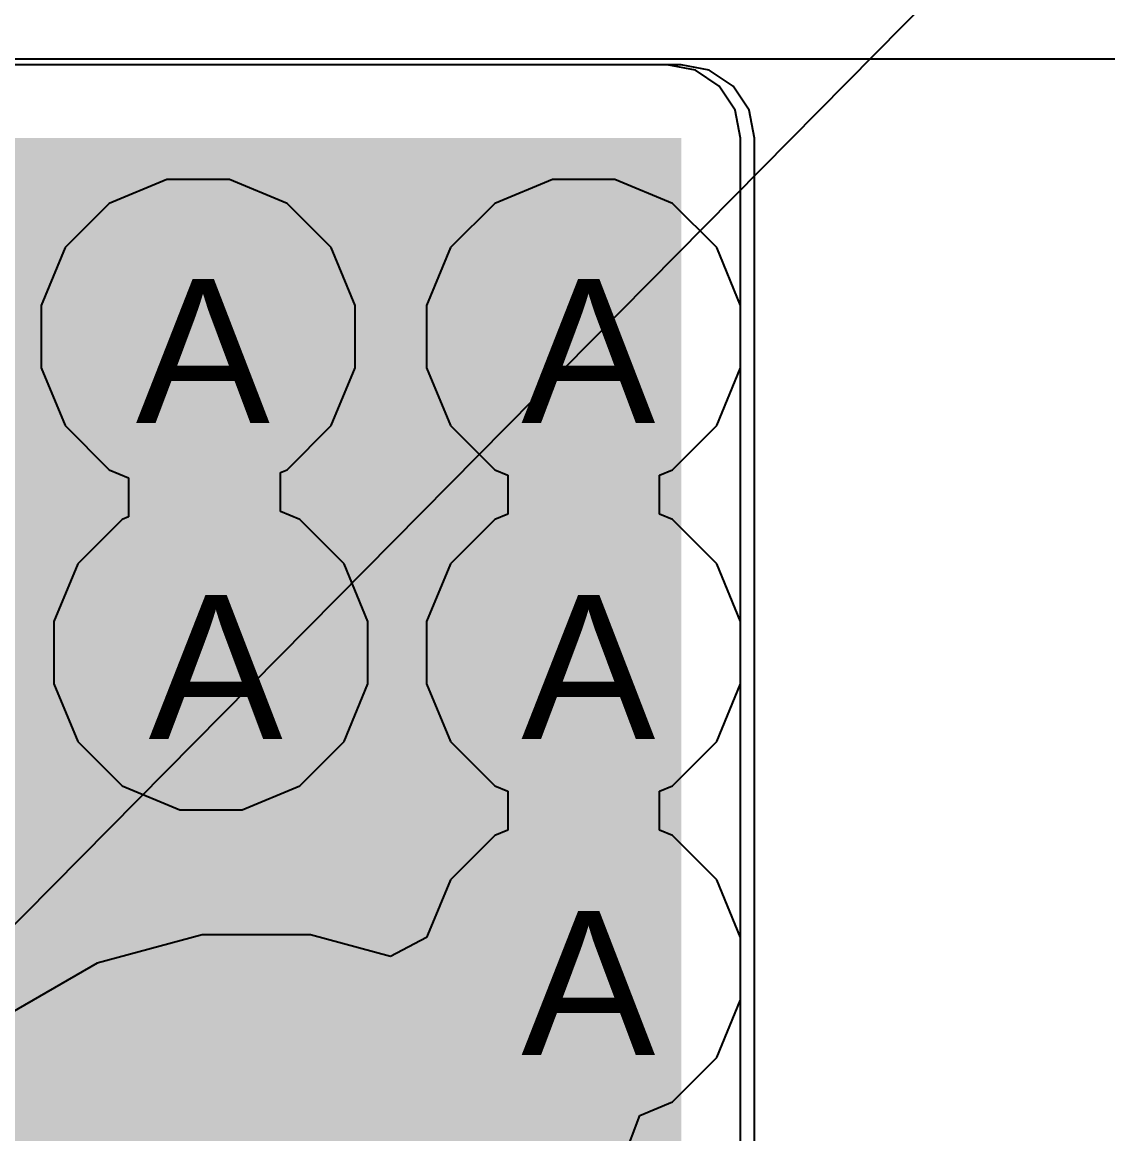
# Model space of a CAD drawing. Header units: inches. Extents: x 0 to 5271, y 0 to 5417.
# Drawn here: x 15.15 to 18.98, y 98.647 to 102.568 of the extents above; entities that cross this region are included whole.
import ezdxf

# ---------------------------------------------------------------- set-up
doc = ezdxf.new("R2010")
doc.units = ezdxf.units.IN
for name, color, linetype in [('Bottom Layer', 5, 'Continuous'), ('Bottom Solder', 6, 'Continuous'), ('Drill Drawing', 1, 'Continuous'), ('L2_GND1', 16, 'Continuous'), ('L3_SIG1', 76, 'Continuous'), ('L4_PWR', 90, 'Continuous'), ('L5_GND2', 156, 'Continuous'), ('L6_SIG2', 130, 'Continuous'), ('L7_GND3', 216, 'Continuous'), ('Multi-Layer', 9, 'Continuous'), ('Top Layer', 1, 'Continuous'), ('Top Solder', 216, 'Continuous'), ('Via Holes', 16, 'Continuous')]:
    doc.layers.add(name, color=color, linetype=linetype)
doc.styles.add('Arial', font='', dxfattribs={"height": 0.2})
doc.styles.get('Arial').set_extended_font_data('Arial')

# ---------------------------------------------------------------- blocks, each defined once
blk = doc.blocks.new('P____PAK_SO_8_B_128')
at = {"layer": 'Bottom Solder'}
blk.add_line((-0.4214, 2.1889), (-5326.4687, 5267.0555), dxfattribs=at)
blk = doc.blocks.new('DC_053D_25A_527')
at = {"layer": 'Bottom Layer'}
h = blk.add_hatch(color=5, dxfattribs=at)
edge = h.paths.add_edge_path()
edge.add_arc((-0.0001, -4.625), 1.2, 0, 360)
at = {"layer": 'Bottom Solder'}
h = blk.add_hatch(color=6, dxfattribs=at)
edge = h.paths.add_edge_path()
edge.add_arc((-0.0001, -4.625), 1.25, 0, 360)
at = {"layer": 'L2_GND1'}
h = blk.add_hatch(color=16, dxfattribs=at)
edge = h.paths.add_edge_path()
edge.add_arc((-0.0001, -4.625), 1.2, 0, 360)
at = {"layer": 'L3_SIG1'}
h = blk.add_hatch(color=76, dxfattribs=at)
edge = h.paths.add_edge_path()
edge.add_arc((-0.0001, -4.625), 1.2, 0, 360)
at = {"layer": 'L4_PWR'}
h = blk.add_hatch(color=90, dxfattribs=at)
edge = h.paths.add_edge_path()
edge.add_arc((-0.0001, -4.625), 1.2, 0, 360)
at = {"layer": 'L5_GND2'}
h = blk.add_hatch(color=156, dxfattribs=at)
edge = h.paths.add_edge_path()
edge.add_arc((-0.0001, -4.625), 1.2, 0, 360)
at = {"layer": 'L6_SIG2'}
h = blk.add_hatch(color=130, dxfattribs=at)
edge = h.paths.add_edge_path()
edge.add_arc((-0.0001, -4.625), 1.2, 0, 360)
at = {"layer": 'L7_GND3'}
h = blk.add_hatch(color=216, dxfattribs=at)
edge = h.paths.add_edge_path()
edge.add_arc((-0.0001, -4.625), 1.2, 0, 360)
at = {"layer": 'Multi-Layer'}
h = blk.add_hatch(color=9, dxfattribs=at)
edge = h.paths.add_edge_path()
edge.add_arc((-0.0001, -4.625), 1.2, 0, 360)
at = {"layer": 'Top Layer'}
h = blk.add_hatch(color=1, dxfattribs=at)
edge = h.paths.add_edge_path()
edge.add_arc((-0.0001, -4.625), 1.2, 0, 360)
at = {"layer": 'Top Solder'}
h = blk.add_hatch(color=216, dxfattribs=at)
edge = h.paths.add_edge_path()
edge.add_arc((-0.0001, -4.625), 1.25, 0, 360)

msp = doc.modelspace()

# ---------------------------------------------------------------- hatches: boundary and pattern name
at = {"layer": 'Bottom Layer'}
msp.add_hatch(color=5, dxfattribs=at).paths.add_polyline_path([(12.6746, 95.377), (17.4752, 95.377), (17.4752, 102.1588), (12.6746, 102.1588)])
h = msp.add_hatch(color=5, dxfattribs=at)
edge = h.paths.add_edge_path()
edge.add_arc((15.7706, 101.4588), 0.3, 0, 360)
h = msp.add_hatch(color=5, dxfattribs=at)
edge = h.paths.add_edge_path()
edge.add_arc((17.1308, 101.4588), 0.3, 0, 360)
h = msp.add_hatch(color=5, dxfattribs=at)
edge = h.paths.add_edge_path()
edge.add_arc((15.8158, 100.344), 0.3, 0, 360)
h = msp.add_hatch(color=5, dxfattribs=at)
edge = h.paths.add_edge_path()
edge.add_arc((17.1308, 100.344), 0.3, 0, 360)
h = msp.add_hatch(color=5, dxfattribs=at)
edge = h.paths.add_edge_path()
edge.add_arc((17.1308, 99.2292), 0.3, 0, 360)
at = {"layer": 'L2_GND1'}
h = msp.add_hatch(color=16, dxfattribs=at)
edge = h.paths.add_edge_path()
edge.add_arc((15.7706, 101.4588), 0.3, 0, 360)
h = msp.add_hatch(color=16, dxfattribs=at)
edge = h.paths.add_edge_path()
edge.add_arc((17.1308, 101.4588), 0.3, 0, 360)
h = msp.add_hatch(color=16, dxfattribs=at)
edge = h.paths.add_edge_path()
edge.add_arc((15.8158, 100.344), 0.3, 0, 360)
h = msp.add_hatch(color=16, dxfattribs=at)
edge = h.paths.add_edge_path()
edge.add_arc((17.1308, 100.344), 0.3, 0, 360)
h = msp.add_hatch(color=16, dxfattribs=at)
edge = h.paths.add_edge_path()
edge.add_arc((17.1308, 99.2292), 0.3, 0, 360)
at = {"layer": 'L3_SIG1'}
h = msp.add_hatch(color=76, dxfattribs=at)
edge = h.paths.add_edge_path()
edge.add_arc((15.7706, 101.4588), 0.3, 0, 360)
h = msp.add_hatch(color=76, dxfattribs=at)
edge = h.paths.add_edge_path()
edge.add_arc((17.1308, 101.4588), 0.3, 0, 360)
h = msp.add_hatch(color=76, dxfattribs=at)
edge = h.paths.add_edge_path()
edge.add_arc((15.8158, 100.344), 0.3, 0, 360)
h = msp.add_hatch(color=76, dxfattribs=at)
edge = h.paths.add_edge_path()
edge.add_arc((17.1308, 100.344), 0.3, 0, 360)
h = msp.add_hatch(color=76, dxfattribs=at)
edge = h.paths.add_edge_path()
edge.add_arc((17.1308, 99.2292), 0.3, 0, 360)
at = {"layer": 'L4_PWR'}
h = msp.add_hatch(color=90, dxfattribs=at)
edge = h.paths.add_edge_path()
edge.add_arc((15.7706, 101.4588), 0.3, 0, 360)
h = msp.add_hatch(color=90, dxfattribs=at)
edge = h.paths.add_edge_path()
edge.add_arc((17.1308, 101.4588), 0.3, 0, 360)
h = msp.add_hatch(color=90, dxfattribs=at)
edge = h.paths.add_edge_path()
edge.add_arc((15.8158, 100.344), 0.3, 0, 360)
h = msp.add_hatch(color=90, dxfattribs=at)
edge = h.paths.add_edge_path()
edge.add_arc((17.1308, 100.344), 0.3, 0, 360)
h = msp.add_hatch(color=90, dxfattribs=at)
edge = h.paths.add_edge_path()
edge.add_arc((17.1308, 99.2292), 0.3, 0, 360)
at = {"layer": 'L5_GND2'}
h = msp.add_hatch(color=156, dxfattribs=at)
edge = h.paths.add_edge_path()
edge.add_arc((15.7706, 101.4588), 0.3, 0, 360)
h = msp.add_hatch(color=156, dxfattribs=at)
edge = h.paths.add_edge_path()
edge.add_arc((17.1308, 101.4588), 0.3, 0, 360)
h = msp.add_hatch(color=156, dxfattribs=at)
edge = h.paths.add_edge_path()
edge.add_arc((15.8158, 100.344), 0.3, 0, 360)
h = msp.add_hatch(color=156, dxfattribs=at)
edge = h.paths.add_edge_path()
edge.add_arc((17.1308, 100.344), 0.3, 0, 360)
h = msp.add_hatch(color=156, dxfattribs=at)
edge = h.paths.add_edge_path()
edge.add_arc((17.1308, 99.2292), 0.3, 0, 360)
at = {"layer": 'L6_SIG2'}
h = msp.add_hatch(color=130, dxfattribs=at)
edge = h.paths.add_edge_path()
edge.add_arc((15.7706, 101.4588), 0.3, 0, 360)
h = msp.add_hatch(color=130, dxfattribs=at)
edge = h.paths.add_edge_path()
edge.add_arc((17.1308, 101.4588), 0.3, 0, 360)
h = msp.add_hatch(color=130, dxfattribs=at)
edge = h.paths.add_edge_path()
edge.add_arc((15.8158, 100.344), 0.3, 0, 360)
h = msp.add_hatch(color=130, dxfattribs=at)
edge = h.paths.add_edge_path()
edge.add_arc((17.1308, 100.344), 0.3, 0, 360)
h = msp.add_hatch(color=130, dxfattribs=at)
edge = h.paths.add_edge_path()
edge.add_arc((17.1308, 99.2292), 0.3, 0, 360)
at = {"layer": 'L7_GND3'}
h = msp.add_hatch(color=216, dxfattribs=at)
edge = h.paths.add_edge_path()
edge.add_arc((15.7706, 101.4588), 0.3, 0, 360)
h = msp.add_hatch(color=216, dxfattribs=at)
edge = h.paths.add_edge_path()
edge.add_arc((17.1308, 101.4588), 0.3, 0, 360)
h = msp.add_hatch(color=216, dxfattribs=at)
edge = h.paths.add_edge_path()
edge.add_arc((15.8158, 100.344), 0.3, 0, 360)
h = msp.add_hatch(color=216, dxfattribs=at)
edge = h.paths.add_edge_path()
edge.add_arc((17.1308, 100.344), 0.3, 0, 360)
h = msp.add_hatch(color=216, dxfattribs=at)
edge = h.paths.add_edge_path()
edge.add_arc((17.1308, 99.2292), 0.3, 0, 360)
at = {"layer": 'Top Layer'}
for points in [[(12.5984, 96.012), (17.426, 96.012), (17.426, 102.1588), (12.5984, 102.1588)], [(14.4018, 94.3102), (17.426, 94.3102), (17.426, 101.8032), (14.4018, 101.8032)]]:
    msp.add_hatch(color=1, dxfattribs=at).paths.add_polyline_path(points)
h = msp.add_hatch(color=1, dxfattribs=at)
edge = h.paths.add_edge_path()
edge.add_arc((15.7706, 101.4588), 0.3, 0, 360)
h = msp.add_hatch(color=1, dxfattribs=at)
edge = h.paths.add_edge_path()
edge.add_arc((17.1308, 101.4588), 0.3, 0, 360)
h = msp.add_hatch(color=1, dxfattribs=at)
edge = h.paths.add_edge_path()
edge.add_arc((15.8158, 100.344), 0.3, 0, 360)
h = msp.add_hatch(color=1, dxfattribs=at)
edge = h.paths.add_edge_path()
edge.add_arc((17.1308, 100.344), 0.3, 0, 360)
h = msp.add_hatch(color=1, dxfattribs=at)
edge = h.paths.add_edge_path()
edge.add_arc((17.1308, 99.2292), 0.3, 0, 360)
at = {"layer": 'Via Holes'}
h = msp.add_hatch(color=7, dxfattribs=at)
edge = h.paths.add_edge_path()
edge.add_arc((15.7706, 101.4588), 0.15, 0, 360)
h = msp.add_hatch(color=7, dxfattribs=at)
edge = h.paths.add_edge_path()
edge.add_arc((17.1308, 101.4588), 0.15, 0, 360)
h = msp.add_hatch(color=7, dxfattribs=at)
edge = h.paths.add_edge_path()
edge.add_arc((15.8158, 100.344), 0.15, 0, 360)
h = msp.add_hatch(color=7, dxfattribs=at)
edge = h.paths.add_edge_path()
edge.add_arc((17.1308, 100.344), 0.15, 0, 360)
h = msp.add_hatch(color=7, dxfattribs=at)
edge = h.paths.add_edge_path()
edge.add_arc((17.1308, 99.2292), 0.15, 0, 360)

# ---------------------------------------------------------------- linework, layer by layer
at = {"layer": 'Bottom Layer'}
for p, q in [((17.4752, 102.4178), (12.6746, 102.4178)), ((17.5743, 102.3981), (17.4752, 102.4178)), ((17.6583, 102.3419), (17.5743, 102.3981)), ((17.7145, 102.2579), (17.6583, 102.3419)), ((17.7342, 102.1588), (17.7145, 102.2579)), ((17.7342, 95.377), (17.7342, 102.1588))]:
    msp.add_line(p, q, dxfattribs=at)
at = {"layer": 'L2_GND1'}
for p, q in [((15.6604, 102.0128), (15.4568, 101.9284)), ((15.8808, 102.0128), (15.6604, 102.0128)), ((16.0844, 101.9284), (15.8808, 102.0128)), ((17.0206, 102.0128), (16.817, 101.9284)), ((17.241, 102.0128), (17.0206, 102.0128)), ((17.4446, 101.9284), (17.241, 102.0128)), ((15.4568, 101.9284), (15.301, 101.7726)), ((16.2403, 101.7726), (16.0844, 101.9284)), ((16.817, 101.9284), (16.6612, 101.7726)), ((17.6005, 101.7726), (17.4446, 101.9284)), ((15.301, 101.7726), (15.2166, 101.569)), ((16.3246, 101.569), (16.2403, 101.7726)), ((16.6612, 101.7726), (16.5768, 101.569)), ((17.6848, 101.569), (17.6005, 101.7726)), ((15.2166, 101.569), (15.2166, 101.3486)), ((16.3246, 101.3486), (16.3246, 101.569)), ((16.5768, 101.569), (16.5768, 101.3486)), ((17.6848, 101.3486), (17.6848, 101.569)), ((15.2166, 101.3486), (15.301, 101.145)), ((16.2403, 101.145), (16.3246, 101.3486)), ((16.5768, 101.3486), (16.6612, 101.145)), ((17.6005, 101.145), (17.6848, 101.3486)), ((15.301, 101.145), (15.4568, 100.9891)), ((16.0844, 100.9891), (16.2403, 101.145)), ((16.6612, 101.145), (16.817, 100.9891)), ((17.4446, 100.9891), (17.6005, 101.145)), ((15.4568, 100.9891), (15.5253, 100.9608)), ((16.0611, 100.9795), (16.0844, 100.9891)), ((16.0611, 100.842), (16.0611, 100.9795)), ((16.817, 100.9891), (16.8629, 100.9701)), ((16.8629, 100.9701), (16.8629, 100.8327)), ((17.3988, 100.9701), (17.4446, 100.9891)), ((17.3988, 100.8327), (17.3988, 100.9701)), ((15.5253, 100.9608), (15.5253, 100.8233)), ((15.502, 100.8137), (15.3461, 100.6578)), ((15.5253, 100.8233), (15.502, 100.8137)), ((16.1296, 100.8137), (16.0611, 100.842)), ((16.2854, 100.6578), (16.1296, 100.8137)), ((16.817, 100.8137), (16.6612, 100.6578)), ((16.8629, 100.8327), (16.817, 100.8137)), ((17.4446, 100.8137), (17.3988, 100.8327)), ((17.6005, 100.6578), (17.4446, 100.8137)), ((15.3461, 100.6578), (15.2618, 100.4542)), ((16.3698, 100.4542), (16.2854, 100.6578)), ((16.6612, 100.6578), (16.5768, 100.4542)), ((17.6848, 100.4542), (17.6005, 100.6578)), ((15.2618, 100.4542), (15.2618, 100.2338)), ((16.3698, 100.2338), (16.3698, 100.4542)), ((16.5768, 100.4542), (16.5768, 100.2338)), ((17.6848, 100.2338), (17.6848, 100.4542)), ((15.2618, 100.2338), (15.3461, 100.0302)), ((16.2854, 100.0302), (16.3698, 100.2338)), ((16.5768, 100.2338), (16.6612, 100.0302)), ((17.6005, 100.0302), (17.6848, 100.2338)), ((15.3461, 100.0302), (15.502, 99.8743)), ((16.1296, 99.8743), (16.2854, 100.0302)), ((16.6612, 100.0302), (16.817, 99.8743)), ((17.4446, 99.8743), (17.6005, 100.0302)), ((15.502, 99.8743), (15.7056, 99.79)), ((15.926, 99.79), (16.1296, 99.8743)), ((16.817, 99.8743), (16.8629, 99.8553)), ((17.3988, 99.8553), (17.4446, 99.8743)), ((16.8629, 99.8553), (16.8629, 99.7179)), ((17.3988, 99.7179), (17.3988, 99.8553)), ((15.7056, 99.79), (15.926, 99.79)), ((16.8629, 99.7179), (16.817, 99.6989)), ((17.4446, 99.6989), (17.3988, 99.7179)), ((16.817, 99.6989), (16.6612, 99.543)), ((17.6005, 99.543), (17.4446, 99.6989)), ((16.6612, 99.543), (16.5857, 99.3609)), ((17.6848, 99.3394), (17.6005, 99.543)), ((16.5857, 99.3609), (16.5763, 99.3391)), ((15.7846, 99.348), (15.4148, 99.2489)), ((16.1674, 99.348), (15.7846, 99.348)), ((16.4498, 99.2723), (16.1674, 99.348)), ((16.5763, 99.3391), (16.4498, 99.2723)), ((17.6848, 99.119), (17.6848, 99.3394)), ((15.4148, 99.2489), (15.0832, 99.0575)), ((17.6005, 98.9154), (17.6848, 99.119)), ((17.4446, 98.7596), (17.6005, 98.9154)), ((17.3294, 98.7118), (17.4446, 98.7596)), ((17.2716, 98.5579), (17.3294, 98.7118))]:
    msp.add_line(p, q, dxfattribs=at)
at = {"layer": 'L3_SIG1'}
for p, q in [((15.6604, 102.0128), (15.4568, 101.9284)), ((15.8808, 102.0128), (15.6604, 102.0128)), ((16.0844, 101.9284), (15.8808, 102.0128)), ((17.0206, 102.0128), (16.817, 101.9284)), ((17.241, 102.0128), (17.0206, 102.0128)), ((17.4446, 101.9284), (17.241, 102.0128)), ((15.4568, 101.9284), (15.301, 101.7726)), ((16.2403, 101.7726), (16.0844, 101.9284)), ((16.817, 101.9284), (16.6612, 101.7726)), ((17.6005, 101.7726), (17.4446, 101.9284)), ((15.301, 101.7726), (15.2166, 101.569)), ((16.3246, 101.569), (16.2403, 101.7726)), ((16.6612, 101.7726), (16.5768, 101.569)), ((17.6848, 101.569), (17.6005, 101.7726)), ((15.2166, 101.569), (15.2166, 101.3486)), ((16.3246, 101.3486), (16.3246, 101.569)), ((16.5768, 101.569), (16.5768, 101.3486)), ((17.6848, 101.3486), (17.6848, 101.569)), ((15.2166, 101.3486), (15.301, 101.145)), ((16.2403, 101.145), (16.3246, 101.3486)), ((16.5768, 101.3486), (16.6612, 101.145)), ((17.6005, 101.145), (17.6848, 101.3486)), ((15.301, 101.145), (15.4568, 100.9891)), ((16.0844, 100.9891), (16.2403, 101.145)), ((16.6612, 101.145), (16.817, 100.9891)), ((17.4446, 100.9891), (17.6005, 101.145)), ((15.4568, 100.9891), (15.5253, 100.9608)), ((16.0611, 100.9795), (16.0844, 100.9891)), ((16.0611, 100.842), (16.0611, 100.9795)), ((16.817, 100.9891), (16.8629, 100.9701)), ((16.8629, 100.9701), (16.8629, 100.8327)), ((17.3988, 100.9701), (17.4446, 100.9891)), ((17.3988, 100.8327), (17.3988, 100.9701)), ((15.5253, 100.9608), (15.5253, 100.8233)), ((15.502, 100.8137), (15.3461, 100.6578)), ((15.5253, 100.8233), (15.502, 100.8137)), ((16.1296, 100.8137), (16.0611, 100.842)), ((16.2854, 100.6578), (16.1296, 100.8137)), ((16.817, 100.8137), (16.6612, 100.6578)), ((16.8629, 100.8327), (16.817, 100.8137)), ((17.4446, 100.8137), (17.3988, 100.8327)), ((17.6005, 100.6578), (17.4446, 100.8137)), ((15.3461, 100.6578), (15.2618, 100.4542)), ((16.3698, 100.4542), (16.2854, 100.6578)), ((16.6612, 100.6578), (16.5768, 100.4542)), ((17.6848, 100.4542), (17.6005, 100.6578)), ((15.2618, 100.4542), (15.2618, 100.2338)), ((16.3698, 100.2338), (16.3698, 100.4542)), ((16.5768, 100.4542), (16.5768, 100.2338)), ((17.6848, 100.2338), (17.6848, 100.4542)), ((15.2618, 100.2338), (15.3461, 100.0302)), ((16.2854, 100.0302), (16.3698, 100.2338)), ((16.5768, 100.2338), (16.6612, 100.0302)), ((17.6005, 100.0302), (17.6848, 100.2338)), ((15.3461, 100.0302), (15.502, 99.8743)), ((16.1296, 99.8743), (16.2854, 100.0302)), ((16.6612, 100.0302), (16.817, 99.8743)), ((17.4446, 99.8743), (17.6005, 100.0302)), ((15.502, 99.8743), (15.7056, 99.79)), ((15.926, 99.79), (16.1296, 99.8743)), ((16.817, 99.8743), (16.8629, 99.8553)), ((17.3988, 99.8553), (17.4446, 99.8743)), ((16.8629, 99.8553), (16.8629, 99.7179)), ((17.3988, 99.7179), (17.3988, 99.8553)), ((15.7056, 99.79), (15.926, 99.79)), ((16.8629, 99.7179), (16.817, 99.6989)), ((17.4446, 99.6989), (17.3988, 99.7179)), ((16.817, 99.6989), (16.6612, 99.543)), ((17.6005, 99.543), (17.4446, 99.6989)), ((16.6612, 99.543), (16.5857, 99.3609)), ((17.6848, 99.3394), (17.6005, 99.543)), ((16.5857, 99.3609), (16.5763, 99.3391)), ((15.7846, 99.348), (15.4148, 99.2489)), ((16.1674, 99.348), (15.7846, 99.348)), ((16.4498, 99.2723), (16.1674, 99.348)), ((16.5763, 99.3391), (16.4498, 99.2723)), ((17.6848, 99.119), (17.6848, 99.3394)), ((15.4148, 99.2489), (15.0832, 99.0575)), ((17.6005, 98.9154), (17.6848, 99.119)), ((17.4446, 98.7596), (17.6005, 98.9154)), ((17.3294, 98.7118), (17.4446, 98.7596)), ((17.2716, 98.5579), (17.3294, 98.7118))]:
    msp.add_line(p, q, dxfattribs=at)
at = {"layer": 'L4_PWR'}
for p, q in [((0.3048, 102.4382), (32.2265, 102.4382)), ((15.6604, 102.0128), (15.4568, 101.9284)), ((15.8808, 102.0128), (15.6604, 102.0128)), ((16.0844, 101.9284), (15.8808, 102.0128)), ((17.0206, 102.0128), (16.817, 101.9284)), ((17.241, 102.0128), (17.0206, 102.0128)), ((17.4446, 101.9284), (17.241, 102.0128)), ((15.4568, 101.9284), (15.301, 101.7726)), ((16.2403, 101.7726), (16.0844, 101.9284)), ((16.817, 101.9284), (16.6612, 101.7726)), ((17.6005, 101.7726), (17.4446, 101.9284)), ((15.301, 101.7726), (15.2166, 101.569)), ((16.3246, 101.569), (16.2403, 101.7726)), ((16.6612, 101.7726), (16.5768, 101.569)), ((17.6848, 101.569), (17.6005, 101.7726)), ((15.2166, 101.569), (15.2166, 101.3486)), ((16.3246, 101.3486), (16.3246, 101.569)), ((16.5768, 101.569), (16.5768, 101.3486)), ((17.6848, 101.3486), (17.6848, 101.569)), ((15.2166, 101.3486), (15.301, 101.145)), ((16.2403, 101.145), (16.3246, 101.3486)), ((16.5768, 101.3486), (16.6612, 101.145)), ((17.6005, 101.145), (17.6848, 101.3486)), ((15.301, 101.145), (15.4568, 100.9891)), ((16.0844, 100.9891), (16.2403, 101.145)), ((16.6612, 101.145), (16.817, 100.9891)), ((17.4446, 100.9891), (17.6005, 101.145)), ((15.4568, 100.9891), (15.5253, 100.9608)), ((16.0611, 100.9795), (16.0844, 100.9891)), ((16.0611, 100.842), (16.0611, 100.9795)), ((16.817, 100.9891), (16.8629, 100.9701)), ((16.8629, 100.9701), (16.8629, 100.8327)), ((17.3988, 100.9701), (17.4446, 100.9891)), ((17.3988, 100.8327), (17.3988, 100.9701)), ((15.5253, 100.9608), (15.5253, 100.8233)), ((15.502, 100.8137), (15.3461, 100.6578)), ((15.5253, 100.8233), (15.502, 100.8137)), ((16.1296, 100.8137), (16.0611, 100.842)), ((16.2854, 100.6578), (16.1296, 100.8137)), ((16.817, 100.8137), (16.6612, 100.6578)), ((16.8629, 100.8327), (16.817, 100.8137)), ((17.4446, 100.8137), (17.3988, 100.8327)), ((17.6005, 100.6578), (17.4446, 100.8137)), ((15.3461, 100.6578), (15.2618, 100.4542)), ((16.3698, 100.4542), (16.2854, 100.6578)), ((16.6612, 100.6578), (16.5768, 100.4542)), ((17.6848, 100.4542), (17.6005, 100.6578)), ((15.2618, 100.4542), (15.2618, 100.2338)), ((16.3698, 100.2338), (16.3698, 100.4542)), ((16.5768, 100.4542), (16.5768, 100.2338)), ((17.6848, 100.2338), (17.6848, 100.4542)), ((15.2618, 100.2338), (15.3461, 100.0302)), ((16.2854, 100.0302), (16.3698, 100.2338)), ((16.5768, 100.2338), (16.6612, 100.0302)), ((17.6005, 100.0302), (17.6848, 100.2338)), ((15.3461, 100.0302), (15.502, 99.8743)), ((16.1296, 99.8743), (16.2854, 100.0302)), ((16.6612, 100.0302), (16.817, 99.8743)), ((17.4446, 99.8743), (17.6005, 100.0302)), ((15.502, 99.8743), (15.7056, 99.79)), ((15.926, 99.79), (16.1296, 99.8743)), ((16.817, 99.8743), (16.8629, 99.8553)), ((17.3988, 99.8553), (17.4446, 99.8743)), ((16.8629, 99.8553), (16.8629, 99.7179)), ((17.3988, 99.7179), (17.3988, 99.8553)), ((15.7056, 99.79), (15.926, 99.79)), ((16.8629, 99.7179), (16.817, 99.6989)), ((17.4446, 99.6989), (17.3988, 99.7179)), ((16.817, 99.6989), (16.6612, 99.543)), ((17.6005, 99.543), (17.4446, 99.6989)), ((16.6612, 99.543), (16.5857, 99.3609)), ((17.6848, 99.3394), (17.6005, 99.543)), ((16.5857, 99.3609), (16.5763, 99.3391)), ((15.7846, 99.348), (15.4148, 99.2489)), ((16.1674, 99.348), (15.7846, 99.348)), ((16.4498, 99.2723), (16.1674, 99.348)), ((16.5763, 99.3391), (16.4498, 99.2723)), ((17.6848, 99.119), (17.6848, 99.3394)), ((15.4148, 99.2489), (15.0832, 99.0575)), ((17.6005, 98.9154), (17.6848, 99.119)), ((17.4446, 98.7596), (17.6005, 98.9154)), ((17.3294, 98.7118), (17.4446, 98.7596)), ((17.2716, 98.5579), (17.3294, 98.7118))]:
    msp.add_line(p, q, dxfattribs=at)
at = {"layer": 'L5_GND2'}
for p, q in [((15.6604, 102.0128), (15.4568, 101.9284)), ((15.8808, 102.0128), (15.6604, 102.0128)), ((16.0844, 101.9284), (15.8808, 102.0128)), ((17.0206, 102.0128), (16.817, 101.9284)), ((17.241, 102.0128), (17.0206, 102.0128)), ((17.4446, 101.9284), (17.241, 102.0128)), ((15.4568, 101.9284), (15.301, 101.7726)), ((16.2403, 101.7726), (16.0844, 101.9284)), ((16.817, 101.9284), (16.6612, 101.7726)), ((17.6005, 101.7726), (17.4446, 101.9284)), ((15.301, 101.7726), (15.2166, 101.569)), ((16.3246, 101.569), (16.2403, 101.7726)), ((16.6612, 101.7726), (16.5768, 101.569)), ((17.6848, 101.569), (17.6005, 101.7726)), ((15.2166, 101.569), (15.2166, 101.3486)), ((16.3246, 101.3486), (16.3246, 101.569)), ((16.5768, 101.569), (16.5768, 101.3486)), ((17.6848, 101.3486), (17.6848, 101.569)), ((15.2166, 101.3486), (15.301, 101.145)), ((16.2403, 101.145), (16.3246, 101.3486)), ((16.5768, 101.3486), (16.6612, 101.145)), ((17.6005, 101.145), (17.6848, 101.3486)), ((15.301, 101.145), (15.4568, 100.9891)), ((16.0844, 100.9891), (16.2403, 101.145)), ((16.6612, 101.145), (16.817, 100.9891)), ((17.4446, 100.9891), (17.6005, 101.145)), ((15.4568, 100.9891), (15.5253, 100.9608)), ((16.0611, 100.9795), (16.0844, 100.9891)), ((16.0611, 100.842), (16.0611, 100.9795)), ((16.817, 100.9891), (16.8629, 100.9701)), ((16.8629, 100.9701), (16.8629, 100.8327)), ((17.3988, 100.9701), (17.4446, 100.9891)), ((17.3988, 100.8327), (17.3988, 100.9701)), ((15.5253, 100.9608), (15.5253, 100.8233)), ((15.502, 100.8137), (15.3461, 100.6578)), ((15.5253, 100.8233), (15.502, 100.8137)), ((16.1296, 100.8137), (16.0611, 100.842)), ((16.2854, 100.6578), (16.1296, 100.8137)), ((16.817, 100.8137), (16.6612, 100.6578)), ((16.8629, 100.8327), (16.817, 100.8137)), ((17.4446, 100.8137), (17.3988, 100.8327)), ((17.6005, 100.6578), (17.4446, 100.8137)), ((15.3461, 100.6578), (15.2618, 100.4542)), ((16.3698, 100.4542), (16.2854, 100.6578)), ((16.6612, 100.6578), (16.5768, 100.4542)), ((17.6848, 100.4542), (17.6005, 100.6578)), ((15.2618, 100.4542), (15.2618, 100.2338)), ((16.3698, 100.2338), (16.3698, 100.4542)), ((16.5768, 100.4542), (16.5768, 100.2338)), ((17.6848, 100.2338), (17.6848, 100.4542)), ((15.2618, 100.2338), (15.3461, 100.0302)), ((16.2854, 100.0302), (16.3698, 100.2338)), ((16.5768, 100.2338), (16.6612, 100.0302)), ((17.6005, 100.0302), (17.6848, 100.2338)), ((15.3461, 100.0302), (15.502, 99.8743)), ((16.1296, 99.8743), (16.2854, 100.0302)), ((16.6612, 100.0302), (16.817, 99.8743)), ((17.4446, 99.8743), (17.6005, 100.0302)), ((15.502, 99.8743), (15.7056, 99.79)), ((15.926, 99.79), (16.1296, 99.8743)), ((16.817, 99.8743), (16.8629, 99.8553)), ((17.3988, 99.8553), (17.4446, 99.8743)), ((16.8629, 99.8553), (16.8629, 99.7179)), ((17.3988, 99.7179), (17.3988, 99.8553)), ((15.7056, 99.79), (15.926, 99.79)), ((16.8629, 99.7179), (16.817, 99.6989)), ((17.4446, 99.6989), (17.3988, 99.7179)), ((16.817, 99.6989), (16.6612, 99.543)), ((17.6005, 99.543), (17.4446, 99.6989)), ((16.6612, 99.543), (16.5857, 99.3609)), ((17.6848, 99.3394), (17.6005, 99.543)), ((16.5857, 99.3609), (16.5763, 99.3391)), ((15.7846, 99.348), (15.4148, 99.2489)), ((16.1674, 99.348), (15.7846, 99.348)), ((16.4498, 99.2723), (16.1674, 99.348)), ((16.5763, 99.3391), (16.4498, 99.2723)), ((17.6848, 99.119), (17.6848, 99.3394)), ((15.4148, 99.2489), (15.0832, 99.0575)), ((17.6005, 98.9154), (17.6848, 99.119)), ((17.4446, 98.7596), (17.6005, 98.9154)), ((17.3294, 98.7118), (17.4446, 98.7596)), ((17.2716, 98.5579), (17.3294, 98.7118))]:
    msp.add_line(p, q, dxfattribs=at)
at = {"layer": 'L6_SIG2'}
for p, q in [((15.6604, 102.0128), (15.4568, 101.9284)), ((15.8808, 102.0128), (15.6604, 102.0128)), ((16.0844, 101.9284), (15.8808, 102.0128)), ((17.0206, 102.0128), (16.817, 101.9284)), ((17.241, 102.0128), (17.0206, 102.0128)), ((17.4446, 101.9284), (17.241, 102.0128)), ((15.4568, 101.9284), (15.301, 101.7726)), ((16.2403, 101.7726), (16.0844, 101.9284)), ((16.817, 101.9284), (16.6612, 101.7726)), ((17.6005, 101.7726), (17.4446, 101.9284)), ((15.301, 101.7726), (15.2166, 101.569)), ((16.3246, 101.569), (16.2403, 101.7726)), ((16.6612, 101.7726), (16.5768, 101.569)), ((17.6848, 101.569), (17.6005, 101.7726)), ((15.2166, 101.569), (15.2166, 101.3486)), ((16.3246, 101.3486), (16.3246, 101.569)), ((16.5768, 101.569), (16.5768, 101.3486)), ((17.6848, 101.3486), (17.6848, 101.569)), ((15.2166, 101.3486), (15.301, 101.145)), ((16.2403, 101.145), (16.3246, 101.3486)), ((16.5768, 101.3486), (16.6612, 101.145)), ((17.6005, 101.145), (17.6848, 101.3486)), ((15.301, 101.145), (15.4568, 100.9891)), ((16.0844, 100.9891), (16.2403, 101.145)), ((16.6612, 101.145), (16.817, 100.9891)), ((17.4446, 100.9891), (17.6005, 101.145)), ((15.4568, 100.9891), (15.5253, 100.9608)), ((16.0611, 100.9795), (16.0844, 100.9891)), ((16.0611, 100.842), (16.0611, 100.9795)), ((16.817, 100.9891), (16.8629, 100.9701)), ((16.8629, 100.9701), (16.8629, 100.8327)), ((17.3988, 100.9701), (17.4446, 100.9891)), ((17.3988, 100.8327), (17.3988, 100.9701)), ((15.5253, 100.9608), (15.5253, 100.8233)), ((15.502, 100.8137), (15.3461, 100.6578)), ((15.5253, 100.8233), (15.502, 100.8137)), ((16.1296, 100.8137), (16.0611, 100.842)), ((16.2854, 100.6578), (16.1296, 100.8137)), ((16.817, 100.8137), (16.6612, 100.6578)), ((16.8629, 100.8327), (16.817, 100.8137)), ((17.4446, 100.8137), (17.3988, 100.8327)), ((17.6005, 100.6578), (17.4446, 100.8137)), ((15.3461, 100.6578), (15.2618, 100.4542)), ((16.3698, 100.4542), (16.2854, 100.6578)), ((16.6612, 100.6578), (16.5768, 100.4542)), ((17.6848, 100.4542), (17.6005, 100.6578)), ((15.2618, 100.4542), (15.2618, 100.2338)), ((16.3698, 100.2338), (16.3698, 100.4542)), ((16.5768, 100.4542), (16.5768, 100.2338)), ((17.6848, 100.2338), (17.6848, 100.4542)), ((15.2618, 100.2338), (15.3461, 100.0302)), ((16.2854, 100.0302), (16.3698, 100.2338)), ((16.5768, 100.2338), (16.6612, 100.0302)), ((17.6005, 100.0302), (17.6848, 100.2338)), ((15.3461, 100.0302), (15.502, 99.8743)), ((16.1296, 99.8743), (16.2854, 100.0302)), ((16.6612, 100.0302), (16.817, 99.8743)), ((17.4446, 99.8743), (17.6005, 100.0302)), ((15.502, 99.8743), (15.7056, 99.79)), ((15.926, 99.79), (16.1296, 99.8743)), ((16.817, 99.8743), (16.8629, 99.8553)), ((17.3988, 99.8553), (17.4446, 99.8743)), ((16.8629, 99.8553), (16.8629, 99.7179)), ((17.3988, 99.7179), (17.3988, 99.8553)), ((15.7056, 99.79), (15.926, 99.79)), ((16.8629, 99.7179), (16.817, 99.6989)), ((17.4446, 99.6989), (17.3988, 99.7179)), ((16.817, 99.6989), (16.6612, 99.543)), ((17.6005, 99.543), (17.4446, 99.6989)), ((16.6612, 99.543), (16.5857, 99.3609)), ((17.6848, 99.3394), (17.6005, 99.543)), ((16.5857, 99.3609), (16.5763, 99.3391)), ((15.7846, 99.348), (15.4148, 99.2489)), ((16.1674, 99.348), (15.7846, 99.348)), ((16.4498, 99.2723), (16.1674, 99.348)), ((16.5763, 99.3391), (16.4498, 99.2723)), ((17.6848, 99.119), (17.6848, 99.3394)), ((15.4148, 99.2489), (15.0832, 99.0575)), ((17.6005, 98.9154), (17.6848, 99.119)), ((17.4446, 98.7596), (17.6005, 98.9154)), ((17.3294, 98.7118), (17.4446, 98.7596)), ((17.2716, 98.5579), (17.3294, 98.7118))]:
    msp.add_line(p, q, dxfattribs=at)
at = {"layer": 'L7_GND3'}
for p, q in [((15.6604, 102.0128), (15.4568, 101.9284)), ((15.8808, 102.0128), (15.6604, 102.0128)), ((16.0844, 101.9284), (15.8808, 102.0128)), ((17.0206, 102.0128), (16.817, 101.9284)), ((17.241, 102.0128), (17.0206, 102.0128)), ((17.4446, 101.9284), (17.241, 102.0128)), ((15.4568, 101.9284), (15.301, 101.7726)), ((16.2403, 101.7726), (16.0844, 101.9284)), ((16.817, 101.9284), (16.6612, 101.7726)), ((17.6005, 101.7726), (17.4446, 101.9284)), ((15.301, 101.7726), (15.2166, 101.569)), ((16.3246, 101.569), (16.2403, 101.7726)), ((16.6612, 101.7726), (16.5768, 101.569)), ((17.6848, 101.569), (17.6005, 101.7726)), ((15.2166, 101.569), (15.2166, 101.3486)), ((16.3246, 101.3486), (16.3246, 101.569)), ((16.5768, 101.569), (16.5768, 101.3486)), ((17.6848, 101.3486), (17.6848, 101.569)), ((15.2166, 101.3486), (15.301, 101.145)), ((16.2403, 101.145), (16.3246, 101.3486)), ((16.5768, 101.3486), (16.6612, 101.145)), ((17.6005, 101.145), (17.6848, 101.3486)), ((15.301, 101.145), (15.4568, 100.9891)), ((16.0844, 100.9891), (16.2403, 101.145)), ((16.6612, 101.145), (16.817, 100.9891)), ((17.4446, 100.9891), (17.6005, 101.145)), ((15.4568, 100.9891), (15.5253, 100.9608)), ((16.0611, 100.9795), (16.0844, 100.9891)), ((16.0611, 100.842), (16.0611, 100.9795)), ((16.817, 100.9891), (16.8629, 100.9701)), ((16.8629, 100.9701), (16.8629, 100.8327)), ((17.3988, 100.9701), (17.4446, 100.9891)), ((17.3988, 100.8327), (17.3988, 100.9701)), ((15.5253, 100.9608), (15.5253, 100.8233)), ((15.502, 100.8137), (15.3461, 100.6578)), ((15.5253, 100.8233), (15.502, 100.8137)), ((16.1296, 100.8137), (16.0611, 100.842)), ((16.2854, 100.6578), (16.1296, 100.8137)), ((16.817, 100.8137), (16.6612, 100.6578)), ((16.8629, 100.8327), (16.817, 100.8137)), ((17.4446, 100.8137), (17.3988, 100.8327)), ((17.6005, 100.6578), (17.4446, 100.8137)), ((15.3461, 100.6578), (15.2618, 100.4542)), ((16.3698, 100.4542), (16.2854, 100.6578)), ((16.6612, 100.6578), (16.5768, 100.4542)), ((17.6848, 100.4542), (17.6005, 100.6578)), ((15.2618, 100.4542), (15.2618, 100.2338)), ((16.3698, 100.2338), (16.3698, 100.4542)), ((16.5768, 100.4542), (16.5768, 100.2338)), ((17.6848, 100.2338), (17.6848, 100.4542)), ((15.2618, 100.2338), (15.3461, 100.0302)), ((16.2854, 100.0302), (16.3698, 100.2338)), ((16.5768, 100.2338), (16.6612, 100.0302)), ((17.6005, 100.0302), (17.6848, 100.2338)), ((15.3461, 100.0302), (15.502, 99.8743)), ((16.1296, 99.8743), (16.2854, 100.0302)), ((16.6612, 100.0302), (16.817, 99.8743)), ((17.4446, 99.8743), (17.6005, 100.0302)), ((15.502, 99.8743), (15.7056, 99.79)), ((15.926, 99.79), (16.1296, 99.8743)), ((16.817, 99.8743), (16.8629, 99.8553)), ((17.3988, 99.8553), (17.4446, 99.8743)), ((16.8629, 99.8553), (16.8629, 99.7179)), ((17.3988, 99.7179), (17.3988, 99.8553)), ((15.7056, 99.79), (15.926, 99.79)), ((16.8629, 99.7179), (16.817, 99.6989)), ((17.4446, 99.6989), (17.3988, 99.7179)), ((16.817, 99.6989), (16.6612, 99.543)), ((17.6005, 99.543), (17.4446, 99.6989)), ((16.6612, 99.543), (16.5857, 99.3609)), ((17.6848, 99.3394), (17.6005, 99.543)), ((16.5857, 99.3609), (16.5763, 99.3391)), ((15.7846, 99.348), (15.4148, 99.2489)), ((16.1674, 99.348), (15.7846, 99.348)), ((16.4498, 99.2723), (16.1674, 99.348)), ((16.5763, 99.3391), (16.4498, 99.2723)), ((17.6848, 99.119), (17.6848, 99.3394)), ((15.4148, 99.2489), (15.0832, 99.0575)), ((17.6005, 98.9154), (17.6848, 99.119)), ((17.4446, 98.7596), (17.6005, 98.9154)), ((17.3294, 98.7118), (17.4446, 98.7596)), ((17.2716, 98.5579), (17.3294, 98.7118))]:
    msp.add_line(p, q, dxfattribs=at)
at = {"layer": 'Top Layer'}
for p, q in [((17.426, 102.4178), (12.5984, 102.4178)), ((17.5251, 102.3981), (17.426, 102.4178)), ((17.6091, 102.3419), (17.5251, 102.3981)), ((17.6652, 102.2579), (17.6091, 102.3419)), ((17.6849, 102.1588), (17.6652, 102.2579)), ((17.6849, 101.8032), (17.6849, 102.1588)), ((17.6849, 94.5843), (17.6849, 101.8032))]:
    msp.add_line(p, q, dxfattribs=at)

# ---------------------------------------------------------------- block references
at = {"rotation": 270}
msp.add_blockref('P____PAK_SO_8_B_128', (4.191, 90.1192), dxfattribs=at)
msp.add_blockref('DC_053D_25A_527', (15.976, 102.519))

# ---------------------------------------------------------------- texts
at = {"layer": 'Drill Drawing', "style": 'Arial'}
for p in [(15.5505, 101.1541), (16.9107, 101.1541), (15.5957, 100.0393), (16.9107, 100.0393), (16.9107, 98.9245)]:
    msp.add_text('A', height=0.508, dxfattribs=at).set_placement(p)

doc.saveas('drawing.dxf')
